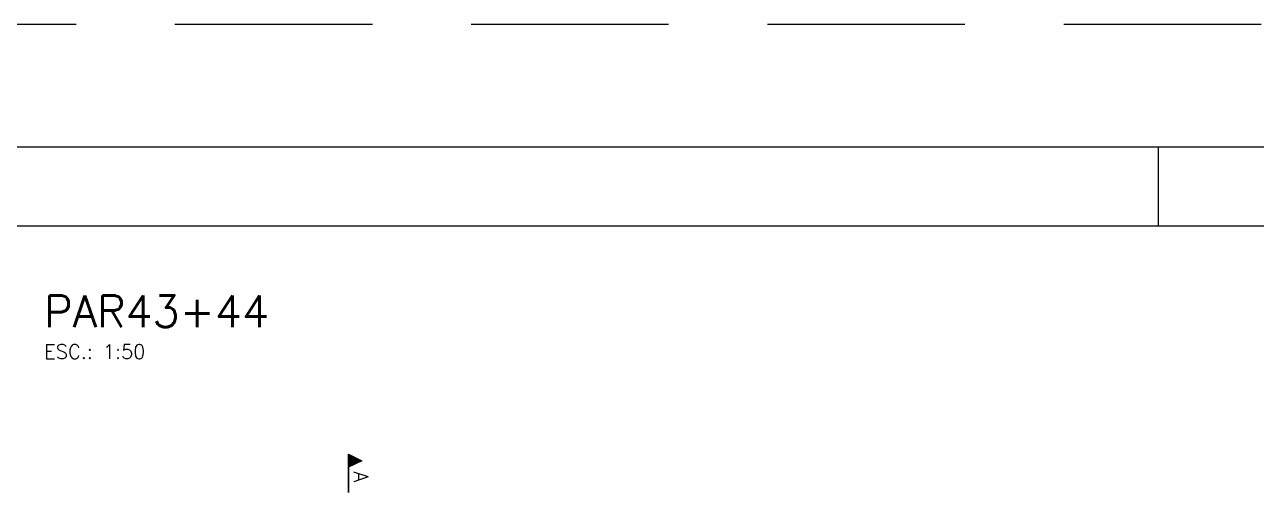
# Model space of a CAD drawing. Extents: x -1.9 to 86, y -1.5 to 60.9.
# Drawn here: x 6.65 to 22.24, y 54.92 to 60.95 of the extents above; entities that cross this region are included whole.
import ezdxf

# ---------------------------------------------------------------- set-up
doc = ezdxf.new("R2010")
doc.units = 0
doc.header["$MEASUREMENT"] = 0
doc.linetypes.add('HIDDEN', pattern=[0.375, 0.25, -0.125])
doc.layers.get('0').update_dxf_attribs({"linetype": 'CONTINUOUS'})
doc.layers.get('Defpoints').update_dxf_attribs({"linetype": 'CONTINUOUS'})
for name, color, linetype in [('ARQ_FOLHA', 7, 'CONTINUOUS'), ('PENA_03', 3, 'CONTINUOUS'), ('PENA_06', 6, 'CONTINUOUS')]:
    doc.layers.add(name, color=color, linetype=linetype)
doc.styles.get("Standard").update_dxf_attribs({"font": 'ROMANS.SHX'})

# ---------------------------------------------------------------- blocks, each defined once
blk = doc.blocks.new('FOLHA A1 - 841 X 594')
at = {"layer": 'ARQ_FOLHA', "color": 1}
blk.add_line((-631, 584), (-631, 594), dxfattribs=at)
for points in [[(-841, 0), (0, 0), (0, 594), (-841, 594)], [(-816, 10), (-10, 10), (-10, 584), (-816, 584)]]:
    blk.add_lwpolyline(points, close=True, dxfattribs=at)
at = {"layer": 'Defpoints', "color": 8, "linetype": 'HIDDEN', "ltscale": 100}
blk.add_lwpolyline([(-860.5, 609.5), (-860.5, -15.5), (19.5, -15.5), (19.5, 609.5)], close=True, dxfattribs=at)
blk = doc.blocks.new('*U24')
blk.add_blockref('FOLHA A1 - 841 X 594', (0, 0))

msp = doc.modelspace()

# ---------------------------------------------------------------- linework, layer by layer
at = {"layer": 'PENA_03', "linetype": 'Continuous'}
for p, q in [((10.749, 55.032), (10.749, 55.518)), ((10.749, 55.518), (10.915, 55.435)), ((10.75, 55.517), (10.75, 55.354)), ((10.75, 55.517), (10.913, 55.435)), ((10.762, 55.512), (10.762, 55.359)), ((10.774, 55.506), (10.774, 55.365)), ((10.787, 55.499), (10.787, 55.372)), ((10.913, 55.435), (10.75, 55.354)), ((10.915, 55.435), (10.75, 55.353)), ((10.75, 55.353), (10.75, 55.032)), ((10.8, 55.493), (10.8, 55.378)), ((10.813, 55.487), (10.813, 55.384)), ((10.825, 55.48), (10.825, 55.391)), ((10.838, 55.474), (10.838, 55.397)), ((10.851, 55.467), (10.851, 55.404)), ((10.864, 55.461), (10.864, 55.41)), ((10.876, 55.455), (10.876, 55.416)), ((10.889, 55.448), (10.889, 55.423)), ((10.902, 55.442), (10.902, 55.429))]:
    msp.add_line(p, q, dxfattribs=at)

# ---------------------------------------------------------------- block references
at = {"xscale": 0.09999999999999938, "yscale": 0.09999999999999938, "zscale": 0.09999999999999938}
msp.add_blockref('*U24', (84.1, 0), dxfattribs=at)

# ---------------------------------------------------------------- texts
at = {"layer": 'PENA_03', "linetype": 'Continuous'}
msp.add_text('ESC.: 1:50', height=0.18, dxfattribs=at).set_placement((6.897, 56.725))
msp.add_text('A', height=0.18, rotation=270, dxfattribs=at).set_placement((10.816, 55.3))
at = {"layer": 'PENA_06', "linetype": 'Continuous'}
msp.add_text('PAR43+44', height=0.4, dxfattribs=at).set_placement((6.897, 57.125))

doc.saveas('drawing.dxf')
